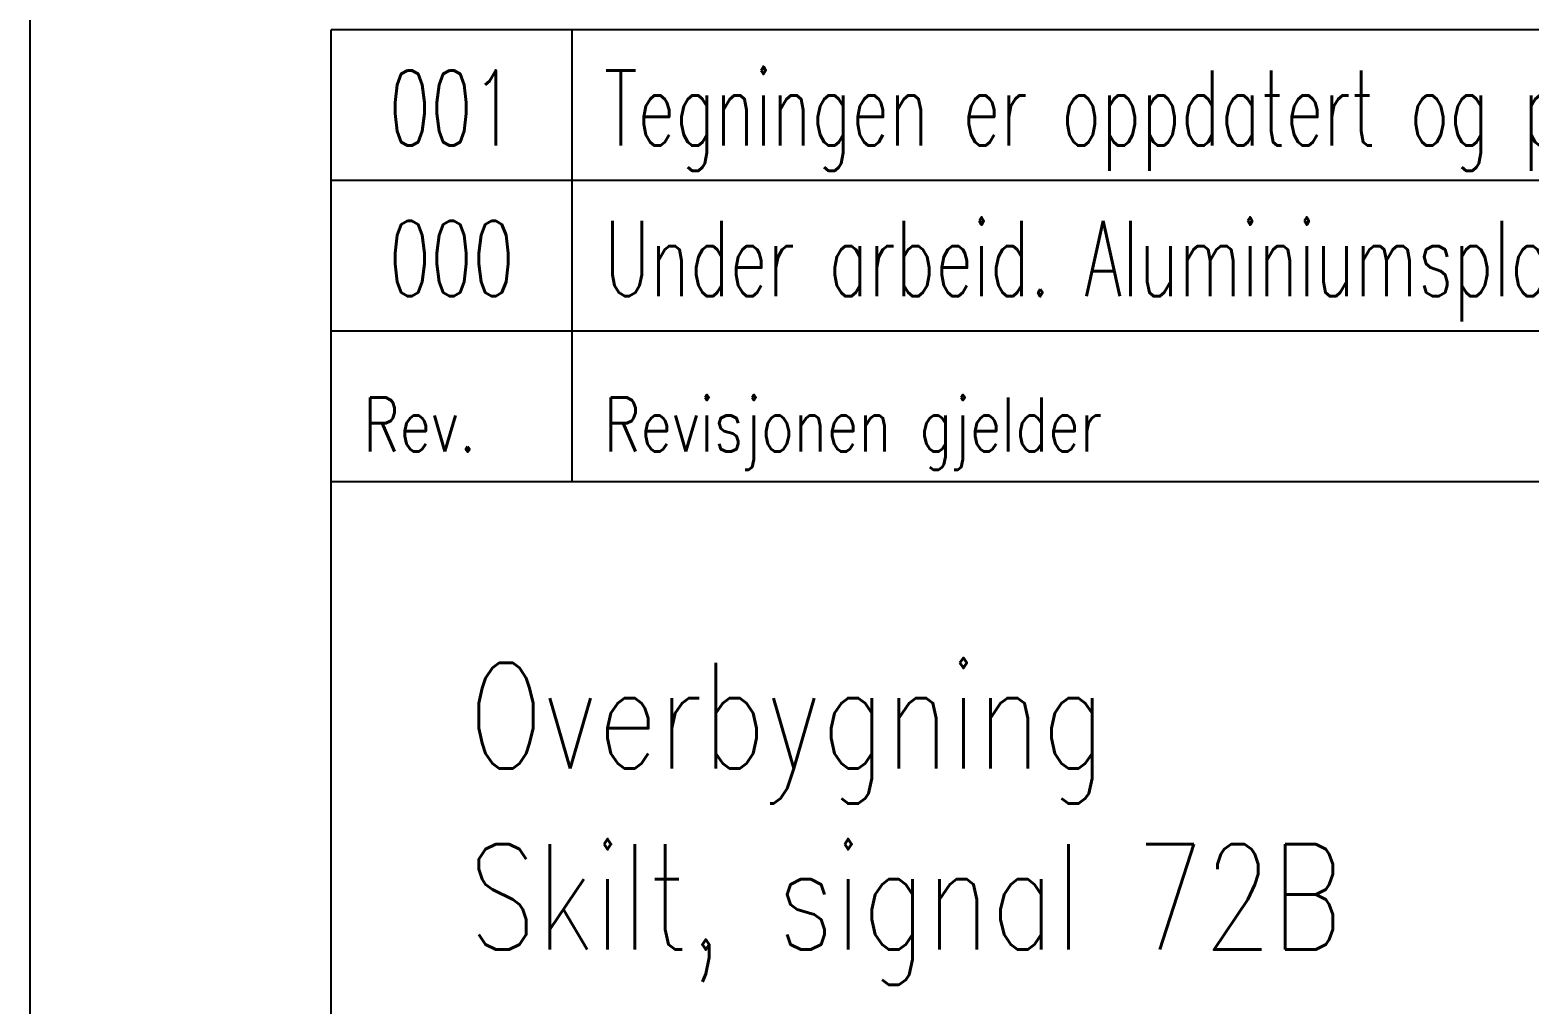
# Model space of a CAD drawing. Header units: millimetres. Extents: x 0 to 900, y 0 to 1385.
# Drawn here: x 0 to 248.9, y 158.3 to 320 of the extents above; entities that cross this region are included whole.
import ezdxf
from ezdxf.enums import TextEntityAlignment as Align

# ---------------------------------------------------------------- set-up
doc = ezdxf.new("R2010")
doc.units = ezdxf.units.MM
for name, color, linetype in [('RAMME', 7, 'Continuous'), ('TITT-018', 4, 'Continuous'), ('TITT-050', 5, 'Continuous'), ('TITT-TEKST18', 4, 'Continuous'), ('TITT-TEKST25', 2, 'Continuous'), ('TITT-TEKST35', 7, 'Continuous'), ('TITT-TEKST50', 5, 'Continuous')]:
    doc.layers.add(name, color=color, linetype=linetype)
doc.styles.add('TITTEL', font='romans.shx', dxfattribs={"width": 0.65})

# ---------------------------------------------------------------- blocks, each defined once
blk = doc.blocks.new('Revisjonslinje V00')
at = {"layer": 'TITT-018'}
blk.add_line((170, 5), (0, 5), dxfattribs=at)
at = {"layer": 'TITT-050'}
for p, q in [((0, 0), (0, 5)), ((8, 0), (8, 5))]:
    blk.add_line(p, q, dxfattribs=at)
at = {"layer": 'TITT-TEKST25', "style": 'TITTEL', "width": 0.65}
for tag, p in [('2A', (4, 1.16)), ('2C', (115, 1.16)), ('2D', (131, 1.16)), ('2E', (147, 1.16)), ('2F', (162.5, 1.16))]:
    blk.add_attdef(tag, text='', height=2.5, dxfattribs=at).set_placement(p, align=Align.CENTER)
blk.add_attdef('2B', (9.059, 1.16), '', height=2.5, dxfattribs=at)
blk = doc.blocks.new('TITF_JBV00')
at = {"layer": 'TITT-018'}
for p, q in [((0, 59), (-170, 59)), ((0, 54), (-170, 54))]:
    blk.add_line(p, q, dxfattribs=at)
at = {"layer": 'TITT-050'}
for p, q in [((-170, 49), (-170, 59)), ((-162, 49), (-162, 59)), ((0, 49), (-170, 49)), ((-170, 0), (-170, 49))]:
    blk.add_line(p, q, dxfattribs=at)
at = {"layer": 'TITT-TEKST18', "style": 'TITTEL', "width": 0.75}
for s, p in [('Rev.', (-168.941, 50)), ('Revisjonen gjelder', (-160.941, 50))]:
    blk.add_text(s, height=1.8, dxfattribs=at).set_placement(p)
at = {"layer": 'TITT-TEKST25', "style": 'TITTEL', "width": 0.65}
for tag, p in [('2A', (-166, 55.16)), ('2C', (-55, 55.16)), ('2D', (-39, 55.16)), ('2E', (-23, 55.16)), ('2F', (-7.5, 55.16))]:
    blk.add_attdef(tag, text='', height=2.5, dxfattribs=at).set_placement(p, align=Align.CENTER)
for tag, p in [('2B', (-160.941, 55.16)), ('3B', (-29.941, 45)), ('3C', (-29.941, 40)), ('3D', (-29.941, 35)), ('3E', (-45.941, 30)), ('3F', (-45.941, 25)), ('3G', (-45.941, 20)), ('3H', (-45.941, 15))]:
    blk.add_attdef(tag, p, '', height=2.5, dxfattribs=at)
at = {"layer": 'TITT-TEKST35', "style": 'TITTEL', "width": 0.75}
for tag, p in [('1A', (-165.437, 39.483)), ('1B', (-165.437, 33.468)), ('1C', (-165.437, 27.021)), ('1D', (-165.437, 20.192))]:
    blk.add_attdef(tag, p, '', height=3.5, dxfattribs=at)
blk.add_attdef('3A', text='', height=3.5, dxfattribs=at).set_placement((-56.159, 38.525), align=Align.CENTER)
at = {"layer": 'TITT-TEKST50', "style": 'TITTEL', "width": 0.65}
blk.add_attdef('4A', (-57.323, 2.998), '', height=5, dxfattribs=at)
blk.add_attdef('4B', text='', height=5, dxfattribs=at).set_placement((-7, 2.998), align=Align.CENTER)

msp = doc.modelspace()

# ---------------------------------------------------------------- linework, layer by layer
at = {"layer": 'RAMME'}
msp.add_lwpolyline([(0, 0), (900, 0), (900, 1385), (0, 1385)], close=True, dxfattribs=at)

# ---------------------------------------------------------------- block references
at = {"layer": 'RAMME', "ltscale": 5}
ref = msp.add_blockref('Revisjonslinje V00', (50, 295), dxfattribs=dict(at, xscale=5, yscale=5, zscale=5))
ref.add_attrib('2A', '001', dxfattribs={"layer": 'TITT-TEKST25', "height": 12.5, "style": 'TITTEL', "width": 0.65}).set_placement((70, 300.8), align=Align.CENTER)
ref.add_attrib('2B', 'Tegningen er oppdatert og påført nytt merknadsfelt.', (95.29, 300.8), dxfattribs={"layer": 'TITT-TEKST25', "height": 12.5, "style": 'TITTEL', "width": 0.65})
ref = msp.add_blockref('TITF_JBV00', (900, 0), dxfattribs=dict(at, xscale=5, yscale=5, zscale=5))
ref.add_attrib('1A', 'Overbygning', (72.82, 197.42), dxfattribs={"layer": 'TITT-TEKST35', "height": 17.5, "style": 'TITTEL', "width": 0.75})
ref.add_attrib('1B', 'Skilt, signal 72B', (72.82, 167.34), dxfattribs={"layer": 'TITT-TEKST35', "height": 17.5, "style": 'TITTEL', "width": 0.75})
ref.add_attrib('2A', '000', dxfattribs={"layer": 'TITT-TEKST25', "height": 12.5, "style": 'TITTEL', "width": 0.65}).set_placement((70, 275.8), align=Align.CENTER)
ref.add_attrib('2B', 'Under arbeid. Aluminiumsplate endret fra 2 til 3 mm.', (95.29, 275.8), dxfattribs={"layer": 'TITT-TEKST25', "height": 12.5, "style": 'TITTEL', "width": 0.65})

doc.saveas('drawing.dxf')
